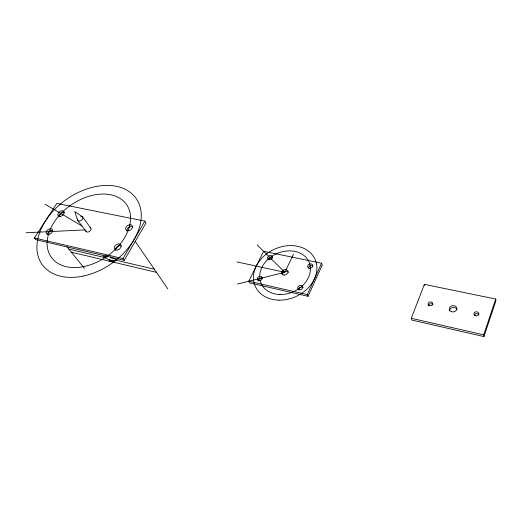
<?xml version="1.0" encoding="UTF-8"?>
<svg xmlns="http://www.w3.org/2000/svg" width="522" height="522" viewBox="0 0 522 522"><rect width="100%" height="100%" fill="white"/><g stroke="black" fill="none" stroke-linecap="round" stroke-linejoin="round"><path stroke-width="0.78" d="M483.933 336.586L483.718 334.817L495.73 299.047L424.34 284.359L411.297 318.303L411.747 320.051L483.933 336.586L495.9 300.9L495.73 299.047M308.052 296.3L307.301 294.578L321.585 263.218L263.643 251.297L248.779 281.234L249.673 282.924L308.052 296.3L322.276 265L321.585 263.218M293.521 254.077L284.836 272.308L237.503 284.02M124.21 260.295L122.951 258.566L144.842 221.139L56.878 203.41L34.387 237.973L35.809 239.644L124.21 260.295L146.003 222.94L144.842 221.139M68.878 249.131L104.341 257.463L109.242 259.897L113.574 260.915L116.184 260.243L154.316 269.202M26.1 232.74L85.184 229.895M236.949 261.933L284.836 272.308L257.176 244.89M248.779 281.234L307.301 294.578M411.297 318.303L483.718 334.817M34.387 237.973L122.951 258.566M71.351 252.198L156.476 272.36M113.75 261.17L109.242 259.897L110.41 261.45M109.392 260.093L113.894 261.372M109.542 260.295L114.044 261.568M109.692 260.491L114.194 261.77M109.842 260.693L114.338 261.966M109.992 260.889L114.488 262.161M110.142 261.085L114.638 262.364M44.938 204.122L82.104 226.019M82.176 216.61L74.796 211.56L77.504 219.977M67.031 246.841L84.375 268.328M77.785 220.493L86.117 231.52M104.341 257.463L103.408 256.23L107.14 257.105L105.725 255.225M110.547 256.87L111.486 258.122L115.271 259.01L116.184 260.243M113.574 260.915L114.729 262.468M82.593 217.028L90.835 228.114M135.237 241.386L167.836 288.927M424.34 284.359L424.608 285.58M428.438 305.579A2.349 1.944 -8.8 0 1 430.487 303.732A2.349 1.944 -8.8 0 1 432.979 304.907M449.599 310.903A3.811 3.152 -6 0 1 452.744 307.497A3.811 3.152 -6 0 1 457.044 309.592M474.23 315.268A2.453 2.023 -3.3 0 1 476.436 313.624A2.453 2.023 -3.3 0 1 478.915 314.877M268.386 259.643A2.564 1.997 -25.3 0 1 270.05 257.542A2.564 1.997 -25.3 0 1 272.699 257.698M308.378 268.067A2.643 2.095 -22 0 1 310.133 265.868A2.643 2.095 -22 0 1 312.946 266.174M298.44 289.893A2.669 2.16 -23.5 0 1 300.046 287.4A2.669 2.16 -23.5 0 1 303.054 287.668M258.214 281.071A2.597 2.049 -26.9 0 1 259.375 278.591A2.597 2.049 -26.9 0 1 262.279 278.337M282.435 274.768A3.321 2.636 -24.5 0 1 284.673 271.597A3.321 2.636 -24.5 0 1 288.425 272.275M89.986 227.501A2.917 1.99 -34.9 0 1 90.756 230.065A2.917 1.99 -34.9 0 1 87.513 232.075A2.917 1.99 -34.9 0 1 85.83 230.078M80.695 216.356A2.969 1.99 -34.8 0 1 82.763 218.32A2.969 1.99 -34.8 0 1 79.559 221.008A2.969 1.99 -34.8 0 1 77.504 219.038M59.116 216.31A3.556 2.349 -35.3 0 1 61.028 213.341A3.556 2.349 -35.3 0 1 64.441 212.656M47.541 234.698A3.608 2.395 -36.4 0 1 49.27 231.435A3.608 2.395 -36.4 0 1 52.918 230.613M115.564 250.358A3.778 2.675 -34.5 0 1 117.163 246.691A3.778 2.675 -34.5 0 1 121.28 245.927M126.879 230.998A3.719 2.617 -33.1 0 1 128.803 227.383A3.719 2.617 -33.1 0 1 132.901 227.037M429.469 305.703A2.356 1.951 -8.9 0 0 432.718 303.51A2.356 1.951 -8.9 0 0 428.973 302.362A2.356 1.951 -8.9 0 0 429.469 305.703M451.393 311.673A3.824 3.158 -6.2 0 0 456.88 308.443A3.824 3.158 -6.2 0 0 450.956 306.225A3.824 3.158 -6.2 0 0 451.393 311.673M475.177 315.621A2.46 2.029 -3.5 0 0 478.85 313.768A2.46 2.029 -3.5 0 0 475.144 312.104A2.46 2.029 -3.5 0 0 475.177 315.621M269.463 259.741A2.571 1.997 -25.4 0 0 272.393 256.628A2.571 1.997 -25.4 0 0 268.217 256.511A2.571 1.997 -25.4 0 0 269.463 259.741M309.533 268.204A2.649 2.101 -22 0 0 312.717 265.15A2.649 2.101 -22 0 0 308.417 264.739A2.649 2.101 -22 0 0 309.533 268.204M299.726 289.854A2.682 2.16 -23.5 0 0 302.734 286.571A2.682 2.16 -23.5 0 0 298.316 286.382A2.682 2.16 -23.5 0 0 299.726 289.854M259.375 280.692A2.603 2.055 -26.9 0 0 262.122 277.371A2.603 2.055 -26.9 0 0 257.848 277.476A2.603 2.055 -26.9 0 0 259.375 280.692M284.144 275.081A3.334 2.636 -24.5 0 0 287.916 271.029A3.334 2.636 -24.5 0 0 282.461 270.833A3.334 2.636 -24.5 0 0 284.144 275.081M280.046 294.493A26.244 20.782 -24.5 0 0 309.122 262.201A26.244 20.782 -24.5 0 0 266.011 261.339A26.244 20.782 -24.5 0 0 280.046 294.493M279.074 300.157A32.814 25.989 -24.5 0 0 315.21 259.662A32.814 25.989 -24.5 0 0 261.261 258.821A32.814 25.989 -24.5 0 0 279.074 300.157M83.187 276.073A57.44 39.209 -34.9 0 0 136.908 199.613A57.44 39.209 -34.9 0 0 47.13 218.47A57.44 39.209 -34.9 0 0 83.187 276.073M83.755 266.598A45.936 31.346 -34.9 0 0 127.237 205.622A45.936 31.346 -34.9 0 0 55.521 220.16A45.936 31.346 -34.9 0 0 83.755 266.598M60.643 216.284A3.563 2.349 -35.2 0 0 63.919 211.554A3.563 2.349 -35.2 0 0 58.392 212.898A3.563 2.349 -35.2 0 0 60.643 216.284M48.996 234.404A3.615 2.395 -36.4 0 0 52.35 229.569A3.615 2.395 -36.4 0 0 46.771 230.894A3.615 2.395 -36.4 0 0 48.996 234.404M128.627 230.724A3.732 2.617 -33.1 0 0 132.21 225.811A3.732 2.617 -33.1 0 0 126.298 226.835A3.732 2.617 -33.1 0 0 128.627 230.724M117.215 250.005A3.784 2.675 -34.5 0 0 120.876 244.968A3.784 2.675 -34.5 0 0 114.918 245.966A3.784 2.675 -34.5 0 0 117.215 250.005"/></g></svg>
